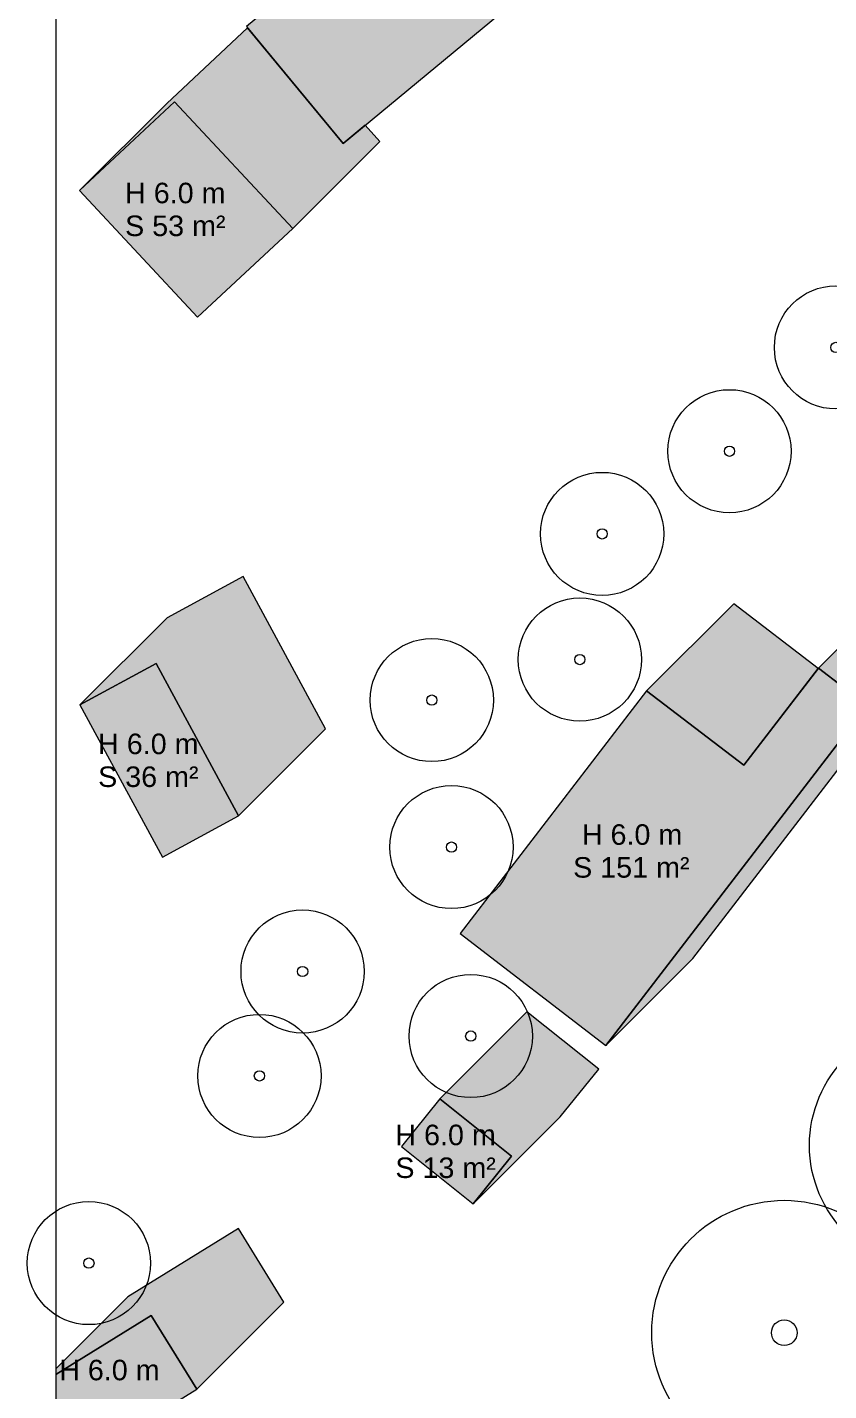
# Model space of a CAD drawing. Header units: metres. Extents: x -3 to 687, y -1 to 1371.
# Drawn here: x -1.4 to 37.6, y 227.4 to 293.8 of the extents above; entities that cross this region are included whole.
import ezdxf

# ---------------------------------------------------------------- set-up
doc = ezdxf.new("R2010")
doc.units = ezdxf.units.M
doc.header["$MEASUREMENT"] = 0
for name, color, linetype, lineweight, true_color in [('TPX_BUILDING_AREAS_TEXT', 7, 'CONTINUOUS', 0, 0x000000), ('TPX_BUILDING_HEIGHTS_TEXT', 7, 'CONTINUOUS', 0, 0x000000), ('TPX_BUILDINGS', 7, 'CONTINUOUS', 0, 0x000000), ('TPX_BUILDINGS_HATCH', 7, 'CONTINUOUS', 0, 0xf0f0f0), ('TPX_BUILDINGS_SHADOWS_HATCH', 7, 'CONTINUOUS', 0, 0x000000), ('TPX_BUILDINGS_SHADOWS_OUTLINES', 7, 'CONTINUOUS', 0, 0x000000), ('TPX_FRAME_PROJECT', 7, 'CONTINUOUS', 0, 0x000000), ('TPX_VEGETATION_TREES_INDIVIDUAL', 7, 'CONTINUOUS', 0, 0x136734)]:
    doc.layers.add(name, color=color, linetype=linetype, lineweight=lineweight, true_color=true_color)
doc.styles.add('TPX_TEXTE', font='arial.ttf')

# ---------------------------------------------------------------- blocks, each defined once
blk = doc.blocks.new('TREETR005_CR061')
at = {"layer": 'TPX_VEGETATION_TREES_INDIVIDUAL'}
for radius in [6.05, 0.542]:
    blk.add_circle((0, 0, 0.036), radius, dxfattribs=at)
blk = doc.blocks.new('TREETR006_CR065')
at = {"layer": 'TPX_VEGETATION_TREES_INDIVIDUAL'}
for radius in [6.45, 0.625]:
    blk.add_circle((0, 0, 0.036), radius, dxfattribs=at)
blk = doc.blocks.new('TREETR003_CR030')
at = {"layer": 'TPX_VEGETATION_TREES_INDIVIDUAL'}
for radius in [3, 0.25]:
    blk.add_circle((0, 0, 0.036), radius, dxfattribs=at)

msp = doc.modelspace()

# ---------------------------------------------------------------- hatches: boundary and pattern name
at = {"layer": 'TPX_BUILDINGS_HATCH'}
for points in [[(23.91, 305.976), (9.289, 293.869), (14.002, 288.182), (34.306, 305), (27.578, 313.123), (21.894, 308.412), (23.91, 305.976)], [(5.788, 290.212), (1.161, 285.89), (6.912, 279.716), (11.549, 284.038), (5.788, 290.212)], [(4.892, 262.832), (1.178, 260.829), (5.194, 253.408), (8.899, 255.411), (4.892, 262.832)], [(28.774, 261.504), (19.69, 249.677), (26.789, 244.221), (39.509, 260.791), (37.143, 262.61), (33.507, 257.879), (28.774, 261.504)], [(18.703, 241.628), (16.833, 239.307), (20.329, 236.503), (22.199, 238.834), (18.703, 241.628)], [(0, 228.191), (0, 226.554), (1.484, 224.148), (6.868, 227.477), (4.653, 231.068), (0, 228.191)]]:
    msp.add_hatch(color=256, dxfattribs=at).paths.add_polyline_path(points)
at = {"layer": 'TPX_BUILDINGS_SHADOWS_HATCH'}
for points in [[(5.404, 290.132), (1.161, 285.89), (5.788, 290.212), (11.549, 284.038), (15.792, 288.281), (15.063, 289.062), (14.002, 288.182), (9.339, 293.809), (5.404, 290.132)], [(5.42, 265.071), (1.178, 260.829), (4.892, 262.832), (8.899, 255.411), (13.141, 259.654), (9.135, 267.075), (5.42, 265.071)], [(39.509, 260.791), (26.789, 244.221), (31.031, 248.464), (43.752, 265.034), (41.385, 266.852), (37.143, 262.61), (39.509, 260.791)], [(33.017, 265.747), (28.774, 261.504), (33.507, 257.879), (37.131, 262.595), (33.017, 265.747)], [(22.946, 245.871), (18.703, 241.628), (22.199, 238.834), (20.329, 236.503), (24.571, 240.745), (26.442, 243.077), (22.946, 245.871)], [(0, 228.47), (0, 228.191), (4.653, 231.068), (6.868, 227.477), (11.11, 231.72), (8.895, 235.31), (3.512, 231.982), (0, 228.47)]]:
    msp.add_hatch(color=256, dxfattribs=at).paths.add_polyline_path(points)

# ---------------------------------------------------------------- linework, layer by layer
at = {"layer": 'TPX_BUILDINGS', "elevation": 0.042}
for points in [[(23.91, 305.976), (9.289, 293.869), (14.002, 288.182), (34.306, 305), (27.578, 313.123), (21.894, 308.412)], [(5.788, 290.212), (1.161, 285.89), (6.912, 279.716), (11.549, 284.038)], [(4.892, 262.832), (1.178, 260.829), (5.194, 253.408), (8.899, 255.411)], [(28.774, 261.504), (19.69, 249.677), (26.789, 244.221), (39.509, 260.791), (37.143, 262.61), (33.507, 257.879)], [(18.703, 241.628), (16.833, 239.307), (20.329, 236.503), (22.199, 238.834)], [(0, 228.191), (0, 226.554), (1.484, 224.148), (6.868, 227.477), (4.653, 231.068)]]:
    msp.add_lwpolyline(points, close=True, dxfattribs=at)
at = {"layer": 'TPX_BUILDINGS_SHADOWS_OUTLINES', "elevation": 0.039}
for points in [[(5.404, 290.132), (1.161, 285.89), (5.788, 290.212), (11.549, 284.038), (15.792, 288.281), (15.063, 289.062), (14.002, 288.182), (9.339, 293.809)], [(5.42, 265.071), (1.178, 260.829), (4.892, 262.832), (8.899, 255.411), (13.141, 259.654), (9.135, 267.075)], [(39.509, 260.791), (26.789, 244.221), (31.031, 248.464), (43.752, 265.034), (41.385, 266.852), (37.143, 262.61)], [(33.017, 265.747), (28.774, 261.504), (33.507, 257.879), (37.131, 262.595)], [(22.946, 245.871), (18.703, 241.628), (22.199, 238.834), (20.329, 236.503), (24.571, 240.745), (26.442, 243.077)], [(0, 228.47), (0, 228.191), (4.653, 231.068), (6.868, 227.477), (11.11, 231.72), (8.895, 235.31), (3.512, 231.982)]]:
    msp.add_lwpolyline(points, close=True, dxfattribs=at)
at = {"layer": 'TPX_FRAME_PROJECT', "elevation": 0}
msp.add_lwpolyline([(0, 0), (681.314, 0), (681.314, 1365.202), (0, 1365.202)], close=True, dxfattribs=at)

# ---------------------------------------------------------------- block references
at = {"layer": 'TPX_VEGETATION_TREES_INDIVIDUAL'}
for name, p in [('TREETR003_CR030', (37.996, 278.24, 0.036)), ('TREETR003_CR030', (32.811, 273.18, 0.036)), ('TREETR003_CR030', (26.61, 269.152, 0.036)), ('TREETR003_CR030', (25.524, 263.03, 0.036)), ('TREETR003_CR030', (18.315, 261.056, 0.036)), ('TREETR003_CR030', (19.273, 253.893, 0.036)), ('TREETR003_CR030', (12.024, 247.83, 0.036)), ('TREETR003_CR030', (20.211, 244.685, 0.036)), ('TREETR003_CR030', (9.921, 242.741, 0.036)), ('TREETR005_CR061', (42.756, 239.358, 0.036)), ('TREETR003_CR030', (1.616, 233.622, 0.036)), ('TREETR006_CR065', (35.478, 230.23, 0.036))]:
    msp.add_blockref(name, p, dxfattribs=at)

# ---------------------------------------------------------------- texts
at = {"layer": 'TPX_BUILDING_AREAS_TEXT', "style": 'TPX_TEXTE'}
for s, p in [('S 53 m²', (3.379, 283.664, 0.045)), ('S 36 m²', (2.065, 256.821, 0.045)), ('S 151 m²', (25.197, 252.403, 0.045)), ('S 13 m²', (16.541, 237.767, 0.045))]:
    msp.add_text(s, height=1, dxfattribs=at).set_placement(p)
at = {"layer": 'TPX_BUILDING_HEIGHTS_TEXT', "style": 'TPX_TEXTE'}
for p in [(3.379, 285.264, 0.045), (2.065, 258.421, 0.045), (25.622, 254.003, 0.045), (16.541, 239.367, 0.045), (0.169, 227.911, 0.045)]:
    msp.add_text('H 6.0 m', height=1, dxfattribs=at).set_placement(p)

doc.saveas('drawing.dxf')
